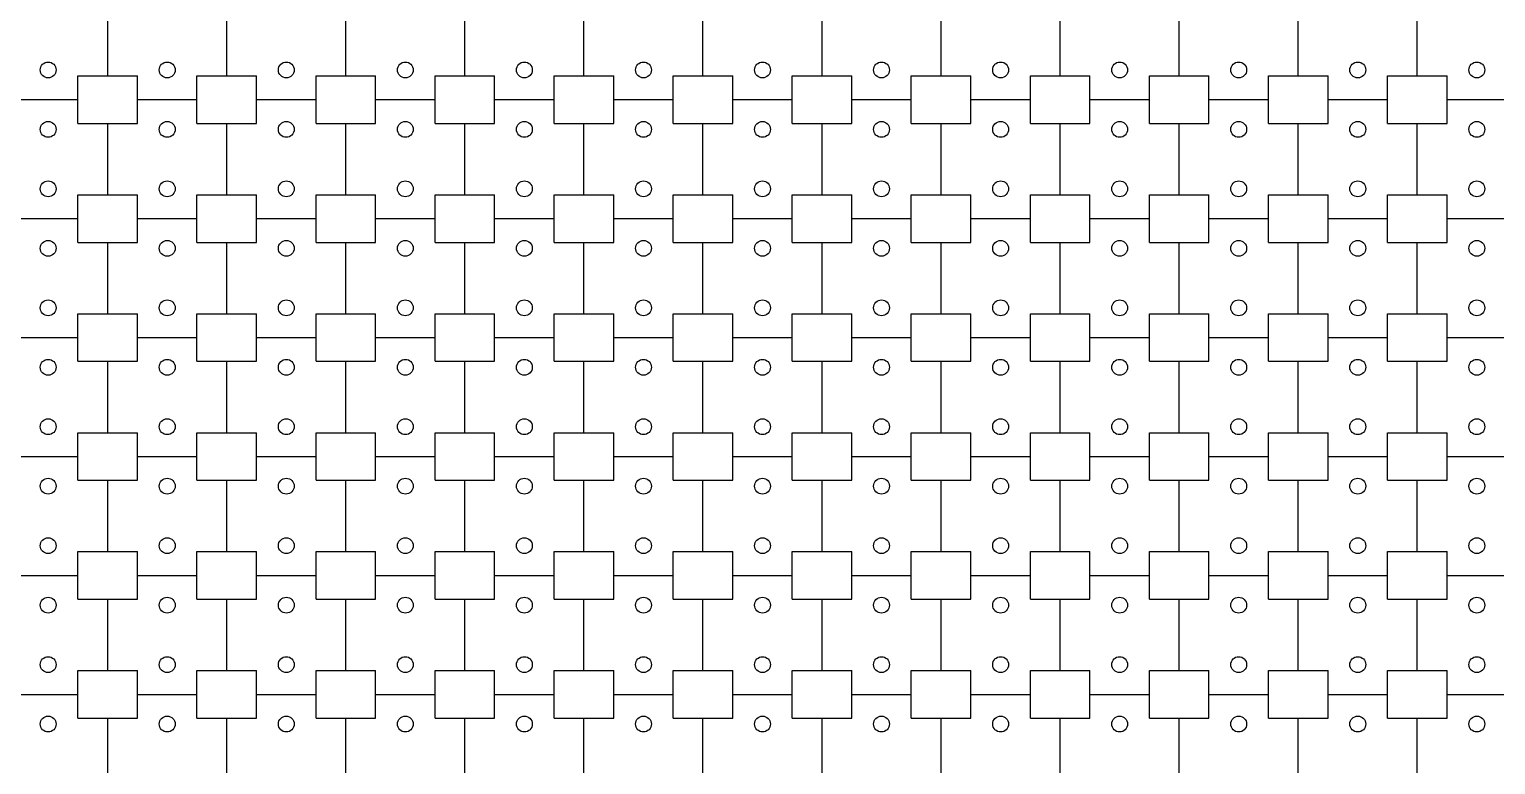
# Model space of a CAD drawing. Header units: millimetres. Extents: x 0 to 1500, y 0 to 750.
# Drawn here: x 370.2 to 739.8, y 372.2 to 557.8 of the extents above; entities that cross this region are included whole.
import ezdxf

# ---------------------------------------------------------------- set-up
doc = ezdxf.new("R2010")
doc.units = ezdxf.units.MM

msp = doc.modelspace()

# ---------------------------------------------------------------- linework, layer by layer
at = {"color": 7}
for p, q in [((390, 555), (390, 564)), ((420, 555), (420, 564)), ((450, 555), (450, 564)), ((480, 555), (480, 564)), ((510, 555), (510, 564)), ((540, 555), (540, 564)), ((570, 555), (570, 564)), ((600, 555), (600, 564)), ((630, 555), (630, 564)), ((660, 555), (660, 564)), ((690, 555), (690, 564)), ((720, 555), (720, 564)), ((390, 546), (390, 555)), ((420, 546), (420, 555)), ((450, 546), (450, 555)), ((480, 546), (480, 555)), ((510, 546), (510, 555)), ((540, 546), (540, 555)), ((570, 546), (570, 555)), ((600, 546), (600, 555)), ((630, 546), (630, 555)), ((660, 546), (660, 555)), ((690, 546), (690, 555)), ((720, 546), (720, 555)), ((382.5, 540), (382.5, 546)), ((382.5, 546), (390, 546)), ((390, 546), (397.5, 546)), ((397.5, 540), (397.5, 546)), ((412.5, 540), (412.5, 546)), ((412.5, 546), (420, 546)), ((420, 546), (427.5, 546)), ((427.5, 540), (427.5, 546)), ((442.5, 540), (442.5, 546)), ((442.5, 546), (450, 546)), ((450, 546), (457.5, 546)), ((457.5, 540), (457.5, 546)), ((472.5, 540), (472.5, 546)), ((472.5, 546), (480, 546)), ((480, 546), (487.5, 546)), ((487.5, 540), (487.5, 546)), ((502.5, 540), (502.5, 546)), ((502.5, 546), (510, 546)), ((510, 546), (517.5, 546)), ((517.5, 540), (517.5, 546)), ((532.5, 540), (532.5, 546)), ((532.5, 546), (540, 546)), ((540, 546), (547.5, 546)), ((547.5, 540), (547.5, 546)), ((562.5, 540), (562.5, 546)), ((562.5, 546), (570, 546)), ((570, 546), (577.5, 546)), ((577.5, 540), (577.5, 546)), ((592.5, 540), (592.5, 546)), ((592.5, 546), (600, 546)), ((600, 546), (607.5, 546)), ((607.5, 540), (607.5, 546)), ((622.5, 540), (622.5, 546)), ((622.5, 546), (630, 546)), ((630, 546), (637.5, 546)), ((637.5, 540), (637.5, 546)), ((652.5, 540), (652.5, 546)), ((652.5, 546), (660, 546)), ((660, 546), (667.5, 546)), ((667.5, 540), (667.5, 546)), ((682.5, 540), (682.5, 546)), ((682.5, 546), (690, 546)), ((690, 546), (697.5, 546)), ((697.5, 540), (697.5, 546)), ((712.5, 540), (712.5, 546)), ((712.5, 546), (720, 546)), ((720, 546), (727.5, 546)), ((727.5, 540), (727.5, 546)), ((367.5, 540), (375, 540)), ((375, 540), (382.5, 540)), ((382.5, 534), (382.5, 540)), ((397.5, 534), (397.5, 540)), ((397.5, 540), (405, 540)), ((405, 540), (412.5, 540)), ((412.5, 534), (412.5, 540)), ((427.5, 534), (427.5, 540)), ((427.5, 540), (435, 540)), ((435, 540), (442.5, 540)), ((442.5, 534), (442.5, 540)), ((457.5, 534), (457.5, 540)), ((457.5, 540), (465, 540)), ((465, 540), (472.5, 540)), ((472.5, 534), (472.5, 540)), ((487.5, 534), (487.5, 540)), ((487.5, 540), (495, 540)), ((495, 540), (502.5, 540)), ((502.5, 534), (502.5, 540)), ((517.5, 534), (517.5, 540)), ((517.5, 540), (525, 540)), ((525, 540), (532.5, 540)), ((532.5, 534), (532.5, 540)), ((547.5, 534), (547.5, 540)), ((547.5, 540), (555, 540)), ((555, 540), (562.5, 540)), ((562.5, 534), (562.5, 540)), ((577.5, 534), (577.5, 540)), ((577.5, 540), (585, 540)), ((585, 540), (592.5, 540)), ((592.5, 534), (592.5, 540)), ((607.5, 534), (607.5, 540)), ((607.5, 540), (615, 540)), ((615, 540), (622.5, 540)), ((622.5, 534), (622.5, 540)), ((637.5, 534), (637.5, 540)), ((637.5, 540), (645, 540)), ((645, 540), (652.5, 540)), ((652.5, 534), (652.5, 540)), ((667.5, 534), (667.5, 540)), ((667.5, 540), (675, 540)), ((675, 540), (682.5, 540)), ((682.5, 534), (682.5, 540)), ((697.5, 534), (697.5, 540)), ((697.5, 540), (705, 540)), ((705, 540), (712.5, 540)), ((712.5, 534), (712.5, 540)), ((727.5, 534), (727.5, 540)), ((727.5, 540), (735, 540)), ((735, 540), (742.5, 540)), ((382.5, 534), (390, 534)), ((390, 525), (390, 534)), ((390, 534), (397.5, 534)), ((412.5, 534), (420, 534)), ((420, 525), (420, 534)), ((420, 534), (427.5, 534)), ((442.5, 534), (450, 534)), ((450, 525), (450, 534)), ((450, 534), (457.5, 534)), ((472.5, 534), (480, 534)), ((480, 525), (480, 534)), ((480, 534), (487.5, 534)), ((502.5, 534), (510, 534)), ((510, 525), (510, 534)), ((510, 534), (517.5, 534)), ((532.5, 534), (540, 534)), ((540, 525), (540, 534)), ((540, 534), (547.5, 534)), ((562.5, 534), (570, 534)), ((570, 525), (570, 534)), ((570, 534), (577.5, 534)), ((592.5, 534), (600, 534)), ((600, 525), (600, 534)), ((600, 534), (607.5, 534)), ((622.5, 534), (630, 534)), ((630, 525), (630, 534)), ((630, 534), (637.5, 534)), ((652.5, 534), (660, 534)), ((660, 525), (660, 534)), ((660, 534), (667.5, 534)), ((682.5, 534), (690, 534)), ((690, 525), (690, 534)), ((690, 534), (697.5, 534)), ((712.5, 534), (720, 534)), ((720, 525), (720, 534)), ((720, 534), (727.5, 534)), ((390, 516), (390, 525)), ((420, 516), (420, 525)), ((450, 516), (450, 525)), ((480, 516), (480, 525)), ((510, 516), (510, 525)), ((540, 516), (540, 525)), ((570, 516), (570, 525)), ((600, 516), (600, 525)), ((630, 516), (630, 525)), ((660, 516), (660, 525)), ((690, 516), (690, 525)), ((720, 516), (720, 525)), ((382.5, 510), (382.5, 516)), ((382.5, 516), (390, 516)), ((390, 516), (397.5, 516)), ((397.5, 510), (397.5, 516)), ((412.5, 510), (412.5, 516)), ((412.5, 516), (420, 516)), ((420, 516), (427.5, 516)), ((427.5, 510), (427.5, 516)), ((442.5, 510), (442.5, 516)), ((442.5, 516), (450, 516)), ((450, 516), (457.5, 516)), ((457.5, 510), (457.5, 516)), ((472.5, 510), (472.5, 516)), ((472.5, 516), (480, 516)), ((480, 516), (487.5, 516)), ((487.5, 510), (487.5, 516)), ((502.5, 510), (502.5, 516)), ((502.5, 516), (510, 516)), ((510, 516), (517.5, 516)), ((517.5, 510), (517.5, 516)), ((532.5, 510), (532.5, 516)), ((532.5, 516), (540, 516)), ((540, 516), (547.5, 516)), ((547.5, 510), (547.5, 516)), ((562.5, 510), (562.5, 516)), ((562.5, 516), (570, 516)), ((570, 516), (577.5, 516)), ((577.5, 510), (577.5, 516)), ((592.5, 510), (592.5, 516)), ((592.5, 516), (600, 516)), ((600, 516), (607.5, 516)), ((607.5, 510), (607.5, 516)), ((622.5, 510), (622.5, 516)), ((622.5, 516), (630, 516)), ((630, 516), (637.5, 516)), ((637.5, 510), (637.5, 516)), ((652.5, 510), (652.5, 516)), ((652.5, 516), (660, 516)), ((660, 516), (667.5, 516)), ((667.5, 510), (667.5, 516)), ((682.5, 510), (682.5, 516)), ((682.5, 516), (690, 516)), ((690, 516), (697.5, 516)), ((697.5, 510), (697.5, 516)), ((712.5, 510), (712.5, 516)), ((712.5, 516), (720, 516)), ((720, 516), (727.5, 516)), ((727.5, 510), (727.5, 516)), ((367.5, 510), (375, 510)), ((375, 510), (382.5, 510)), ((382.5, 504), (382.5, 510)), ((397.5, 504), (397.5, 510)), ((397.5, 510), (405, 510)), ((405, 510), (412.5, 510)), ((412.5, 504), (412.5, 510)), ((427.5, 504), (427.5, 510)), ((427.5, 510), (435, 510)), ((435, 510), (442.5, 510)), ((442.5, 504), (442.5, 510)), ((457.5, 504), (457.5, 510)), ((457.5, 510), (465, 510)), ((465, 510), (472.5, 510)), ((472.5, 504), (472.5, 510)), ((487.5, 504), (487.5, 510)), ((487.5, 510), (495, 510)), ((495, 510), (502.5, 510)), ((502.5, 504), (502.5, 510)), ((517.5, 504), (517.5, 510)), ((517.5, 510), (525, 510)), ((525, 510), (532.5, 510)), ((532.5, 504), (532.5, 510)), ((547.5, 504), (547.5, 510)), ((547.5, 510), (555, 510)), ((555, 510), (562.5, 510)), ((562.5, 504), (562.5, 510)), ((577.5, 504), (577.5, 510)), ((577.5, 510), (585, 510)), ((585, 510), (592.5, 510)), ((592.5, 504), (592.5, 510)), ((607.5, 504), (607.5, 510)), ((607.5, 510), (615, 510)), ((615, 510), (622.5, 510)), ((622.5, 504), (622.5, 510)), ((637.5, 504), (637.5, 510)), ((637.5, 510), (645, 510)), ((645, 510), (652.5, 510)), ((652.5, 504), (652.5, 510)), ((667.5, 504), (667.5, 510)), ((667.5, 510), (675, 510)), ((675, 510), (682.5, 510)), ((682.5, 504), (682.5, 510)), ((697.5, 504), (697.5, 510)), ((697.5, 510), (705, 510)), ((705, 510), (712.5, 510)), ((712.5, 504), (712.5, 510)), ((727.5, 504), (727.5, 510)), ((727.5, 510), (735, 510)), ((735, 510), (742.5, 510)), ((382.5, 504), (390, 504)), ((390, 495), (390, 504)), ((390, 504), (397.5, 504)), ((412.5, 504), (420, 504)), ((420, 495), (420, 504)), ((420, 504), (427.5, 504)), ((442.5, 504), (450, 504)), ((450, 495), (450, 504)), ((450, 504), (457.5, 504)), ((472.5, 504), (480, 504)), ((480, 495), (480, 504)), ((480, 504), (487.5, 504)), ((502.5, 504), (510, 504)), ((510, 495), (510, 504)), ((510, 504), (517.5, 504)), ((532.5, 504), (540, 504)), ((540, 495), (540, 504)), ((540, 504), (547.5, 504)), ((562.5, 504), (570, 504)), ((570, 495), (570, 504)), ((570, 504), (577.5, 504)), ((592.5, 504), (600, 504)), ((600, 495), (600, 504)), ((600, 504), (607.5, 504)), ((622.5, 504), (630, 504)), ((630, 495), (630, 504)), ((630, 504), (637.5, 504)), ((652.5, 504), (660, 504)), ((660, 495), (660, 504)), ((660, 504), (667.5, 504)), ((682.5, 504), (690, 504)), ((690, 495), (690, 504)), ((690, 504), (697.5, 504)), ((712.5, 504), (720, 504)), ((720, 495), (720, 504)), ((720, 504), (727.5, 504)), ((390, 486), (390, 495)), ((420, 486), (420, 495)), ((450, 486), (450, 495)), ((480, 486), (480, 495)), ((510, 486), (510, 495)), ((540, 486), (540, 495)), ((570, 486), (570, 495)), ((600, 486), (600, 495)), ((630, 486), (630, 495)), ((660, 486), (660, 495)), ((690, 486), (690, 495)), ((720, 486), (720, 495)), ((382.5, 480), (382.5, 486)), ((382.5, 486), (390, 486)), ((390, 486), (397.5, 486)), ((397.5, 480), (397.5, 486)), ((412.5, 480), (412.5, 486)), ((412.5, 486), (420, 486)), ((420, 486), (427.5, 486)), ((427.5, 480), (427.5, 486)), ((442.5, 480), (442.5, 486)), ((442.5, 486), (450, 486)), ((450, 486), (457.5, 486)), ((457.5, 480), (457.5, 486)), ((472.5, 480), (472.5, 486)), ((472.5, 486), (480, 486)), ((480, 486), (487.5, 486)), ((487.5, 480), (487.5, 486)), ((502.5, 480), (502.5, 486)), ((502.5, 486), (510, 486)), ((510, 486), (517.5, 486)), ((517.5, 480), (517.5, 486)), ((532.5, 480), (532.5, 486)), ((532.5, 486), (540, 486)), ((540, 486), (547.5, 486)), ((547.5, 480), (547.5, 486)), ((562.5, 480), (562.5, 486)), ((562.5, 486), (570, 486)), ((570, 486), (577.5, 486)), ((577.5, 480), (577.5, 486)), ((592.5, 480), (592.5, 486)), ((592.5, 486), (600, 486)), ((600, 486), (607.5, 486)), ((607.5, 480), (607.5, 486)), ((622.5, 480), (622.5, 486)), ((622.5, 486), (630, 486)), ((630, 486), (637.5, 486)), ((637.5, 480), (637.5, 486)), ((652.5, 480), (652.5, 486)), ((652.5, 486), (660, 486)), ((660, 486), (667.5, 486)), ((667.5, 480), (667.5, 486)), ((682.5, 480), (682.5, 486)), ((682.5, 486), (690, 486)), ((690, 486), (697.5, 486)), ((697.5, 480), (697.5, 486)), ((712.5, 480), (712.5, 486)), ((712.5, 486), (720, 486)), ((720, 486), (727.5, 486)), ((727.5, 480), (727.5, 486)), ((367.5, 480), (375, 480)), ((375, 480), (382.5, 480)), ((382.5, 474), (382.5, 480)), ((397.5, 474), (397.5, 480)), ((397.5, 480), (405, 480)), ((405, 480), (412.5, 480)), ((412.5, 474), (412.5, 480)), ((427.5, 474), (427.5, 480)), ((427.5, 480), (435, 480)), ((435, 480), (442.5, 480)), ((442.5, 474), (442.5, 480)), ((457.5, 474), (457.5, 480)), ((457.5, 480), (465, 480)), ((465, 480), (472.5, 480)), ((472.5, 474), (472.5, 480)), ((487.5, 474), (487.5, 480)), ((487.5, 480), (495, 480)), ((495, 480), (502.5, 480)), ((502.5, 474), (502.5, 480)), ((517.5, 474), (517.5, 480)), ((517.5, 480), (525, 480)), ((525, 480), (532.5, 480)), ((532.5, 474), (532.5, 480)), ((547.5, 474), (547.5, 480)), ((547.5, 480), (555, 480)), ((555, 480), (562.5, 480)), ((562.5, 474), (562.5, 480)), ((577.5, 474), (577.5, 480)), ((577.5, 480), (585, 480)), ((585, 480), (592.5, 480)), ((592.5, 474), (592.5, 480)), ((607.5, 474), (607.5, 480)), ((607.5, 480), (615, 480)), ((615, 480), (622.5, 480)), ((622.5, 474), (622.5, 480)), ((637.5, 474), (637.5, 480)), ((637.5, 480), (645, 480)), ((645, 480), (652.5, 480)), ((652.5, 474), (652.5, 480)), ((667.5, 474), (667.5, 480)), ((667.5, 480), (675, 480)), ((675, 480), (682.5, 480)), ((682.5, 474), (682.5, 480)), ((697.5, 474), (697.5, 480)), ((697.5, 480), (705, 480)), ((705, 480), (712.5, 480)), ((712.5, 474), (712.5, 480)), ((727.5, 474), (727.5, 480)), ((727.5, 480), (735, 480)), ((735, 480), (742.5, 480)), ((382.5, 474), (390, 474)), ((390, 465), (390, 474)), ((390, 474), (397.5, 474)), ((412.5, 474), (420, 474)), ((420, 465), (420, 474)), ((420, 474), (427.5, 474)), ((442.5, 474), (450, 474)), ((450, 465), (450, 474)), ((450, 474), (457.5, 474)), ((472.5, 474), (480, 474)), ((480, 465), (480, 474)), ((480, 474), (487.5, 474)), ((502.5, 474), (510, 474)), ((510, 465), (510, 474)), ((510, 474), (517.5, 474)), ((532.5, 474), (540, 474)), ((540, 465), (540, 474)), ((540, 474), (547.5, 474)), ((562.5, 474), (570, 474)), ((570, 465), (570, 474)), ((570, 474), (577.5, 474)), ((592.5, 474), (600, 474)), ((600, 465), (600, 474)), ((600, 474), (607.5, 474)), ((622.5, 474), (630, 474)), ((630, 465), (630, 474)), ((630, 474), (637.5, 474)), ((652.5, 474), (660, 474)), ((660, 465), (660, 474)), ((660, 474), (667.5, 474)), ((682.5, 474), (690, 474)), ((690, 465), (690, 474)), ((690, 474), (697.5, 474)), ((712.5, 474), (720, 474)), ((720, 465), (720, 474)), ((720, 474), (727.5, 474)), ((390, 456), (390, 465)), ((420, 456), (420, 465)), ((450, 456), (450, 465)), ((480, 456), (480, 465)), ((510, 456), (510, 465)), ((540, 456), (540, 465)), ((570, 456), (570, 465)), ((600, 456), (600, 465)), ((630, 456), (630, 465)), ((660, 456), (660, 465)), ((690, 456), (690, 465)), ((720, 456), (720, 465)), ((382.5, 450), (382.5, 456)), ((382.5, 456), (390, 456)), ((390, 456), (397.5, 456)), ((397.5, 450), (397.5, 456)), ((412.5, 450), (412.5, 456)), ((412.5, 456), (420, 456)), ((420, 456), (427.5, 456)), ((427.5, 450), (427.5, 456)), ((442.5, 450), (442.5, 456)), ((442.5, 456), (450, 456)), ((450, 456), (457.5, 456)), ((457.5, 450), (457.5, 456)), ((472.5, 450), (472.5, 456)), ((472.5, 456), (480, 456)), ((480, 456), (487.5, 456)), ((487.5, 450), (487.5, 456)), ((502.5, 450), (502.5, 456)), ((502.5, 456), (510, 456)), ((510, 456), (517.5, 456)), ((517.5, 450), (517.5, 456)), ((532.5, 450), (532.5, 456)), ((532.5, 456), (540, 456)), ((540, 456), (547.5, 456)), ((547.5, 450), (547.5, 456)), ((562.5, 450), (562.5, 456)), ((562.5, 456), (570, 456)), ((570, 456), (577.5, 456)), ((577.5, 450), (577.5, 456)), ((592.5, 450), (592.5, 456)), ((592.5, 456), (600, 456)), ((600, 456), (607.5, 456)), ((607.5, 450), (607.5, 456)), ((622.5, 450), (622.5, 456)), ((622.5, 456), (630, 456)), ((630, 456), (637.5, 456)), ((637.5, 450), (637.5, 456)), ((652.5, 450), (652.5, 456)), ((652.5, 456), (660, 456)), ((660, 456), (667.5, 456)), ((667.5, 450), (667.5, 456)), ((682.5, 450), (682.5, 456)), ((682.5, 456), (690, 456)), ((690, 456), (697.5, 456)), ((697.5, 450), (697.5, 456)), ((712.5, 450), (712.5, 456)), ((712.5, 456), (720, 456)), ((720, 456), (727.5, 456)), ((727.5, 450), (727.5, 456)), ((367.5, 450), (375, 450)), ((375, 450), (382.5, 450)), ((382.5, 444), (382.5, 450)), ((397.5, 444), (397.5, 450)), ((397.5, 450), (405, 450)), ((405, 450), (412.5, 450)), ((412.5, 444), (412.5, 450)), ((427.5, 444), (427.5, 450)), ((427.5, 450), (435, 450)), ((435, 450), (442.5, 450)), ((442.5, 444), (442.5, 450)), ((457.5, 444), (457.5, 450)), ((457.5, 450), (465, 450)), ((465, 450), (472.5, 450)), ((472.5, 444), (472.5, 450)), ((487.5, 444), (487.5, 450)), ((487.5, 450), (495, 450)), ((495, 450), (502.5, 450)), ((502.5, 444), (502.5, 450)), ((517.5, 444), (517.5, 450)), ((517.5, 450), (525, 450)), ((525, 450), (532.5, 450)), ((532.5, 444), (532.5, 450)), ((547.5, 444), (547.5, 450)), ((547.5, 450), (555, 450)), ((555, 450), (562.5, 450)), ((562.5, 444), (562.5, 450)), ((577.5, 444), (577.5, 450)), ((577.5, 450), (585, 450)), ((585, 450), (592.5, 450)), ((592.5, 444), (592.5, 450)), ((607.5, 444), (607.5, 450)), ((607.5, 450), (615, 450)), ((615, 450), (622.5, 450)), ((622.5, 444), (622.5, 450)), ((637.5, 444), (637.5, 450)), ((637.5, 450), (645, 450)), ((645, 450), (652.5, 450)), ((652.5, 444), (652.5, 450)), ((667.5, 444), (667.5, 450)), ((667.5, 450), (675, 450)), ((675, 450), (682.5, 450)), ((682.5, 444), (682.5, 450)), ((697.5, 444), (697.5, 450)), ((697.5, 450), (705, 450)), ((705, 450), (712.5, 450)), ((712.5, 444), (712.5, 450)), ((727.5, 444), (727.5, 450)), ((727.5, 450), (735, 450)), ((735, 450), (742.5, 450)), ((382.5, 444), (390, 444)), ((390, 435), (390, 444)), ((390, 444), (397.5, 444)), ((412.5, 444), (420, 444)), ((420, 435), (420, 444)), ((420, 444), (427.5, 444)), ((442.5, 444), (450, 444)), ((450, 435), (450, 444)), ((450, 444), (457.5, 444)), ((472.5, 444), (480, 444)), ((480, 435), (480, 444)), ((480, 444), (487.5, 444)), ((502.5, 444), (510, 444)), ((510, 435), (510, 444)), ((510, 444), (517.5, 444)), ((532.5, 444), (540, 444)), ((540, 435), (540, 444)), ((540, 444), (547.5, 444)), ((562.5, 444), (570, 444)), ((570, 435), (570, 444)), ((570, 444), (577.5, 444)), ((592.5, 444), (600, 444)), ((600, 435), (600, 444)), ((600, 444), (607.5, 444)), ((622.5, 444), (630, 444)), ((630, 435), (630, 444)), ((630, 444), (637.5, 444)), ((652.5, 444), (660, 444)), ((660, 435), (660, 444)), ((660, 444), (667.5, 444)), ((682.5, 444), (690, 444)), ((690, 435), (690, 444)), ((690, 444), (697.5, 444)), ((712.5, 444), (720, 444)), ((720, 435), (720, 444)), ((720, 444), (727.5, 444)), ((390, 426), (390, 435)), ((420, 426), (420, 435)), ((450, 426), (450, 435)), ((480, 426), (480, 435)), ((510, 426), (510, 435)), ((540, 426), (540, 435)), ((570, 426), (570, 435)), ((600, 426), (600, 435)), ((630, 426), (630, 435)), ((660, 426), (660, 435)), ((690, 426), (690, 435)), ((720, 426), (720, 435)), ((382.5, 420), (382.5, 426)), ((382.5, 426), (390, 426)), ((390, 426), (397.5, 426)), ((397.5, 420), (397.5, 426)), ((412.5, 420), (412.5, 426)), ((412.5, 426), (420, 426)), ((420, 426), (427.5, 426)), ((427.5, 420), (427.5, 426)), ((442.5, 420), (442.5, 426)), ((442.5, 426), (450, 426)), ((450, 426), (457.5, 426)), ((457.5, 420), (457.5, 426)), ((472.5, 420), (472.5, 426)), ((472.5, 426), (480, 426)), ((480, 426), (487.5, 426)), ((487.5, 420), (487.5, 426)), ((502.5, 420), (502.5, 426)), ((502.5, 426), (510, 426)), ((510, 426), (517.5, 426)), ((517.5, 420), (517.5, 426)), ((532.5, 420), (532.5, 426)), ((532.5, 426), (540, 426)), ((540, 426), (547.5, 426)), ((547.5, 420), (547.5, 426)), ((562.5, 420), (562.5, 426)), ((562.5, 426), (570, 426)), ((570, 426), (577.5, 426)), ((577.5, 420), (577.5, 426)), ((592.5, 420), (592.5, 426)), ((592.5, 426), (600, 426)), ((600, 426), (607.5, 426)), ((607.5, 420), (607.5, 426)), ((622.5, 420), (622.5, 426)), ((622.5, 426), (630, 426)), ((630, 426), (637.5, 426)), ((637.5, 420), (637.5, 426)), ((652.5, 420), (652.5, 426)), ((652.5, 426), (660, 426)), ((660, 426), (667.5, 426)), ((667.5, 420), (667.5, 426)), ((682.5, 420), (682.5, 426)), ((682.5, 426), (690, 426)), ((690, 426), (697.5, 426)), ((697.5, 420), (697.5, 426)), ((712.5, 420), (712.5, 426)), ((712.5, 426), (720, 426)), ((720, 426), (727.5, 426)), ((727.5, 420), (727.5, 426)), ((367.5, 420), (375, 420)), ((375, 420), (382.5, 420)), ((382.5, 414), (382.5, 420)), ((397.5, 414), (397.5, 420)), ((397.5, 420), (405, 420)), ((405, 420), (412.5, 420)), ((412.5, 414), (412.5, 420)), ((427.5, 414), (427.5, 420)), ((427.5, 420), (435, 420)), ((435, 420), (442.5, 420)), ((442.5, 414), (442.5, 420)), ((457.5, 414), (457.5, 420)), ((457.5, 420), (465, 420)), ((465, 420), (472.5, 420)), ((472.5, 414), (472.5, 420)), ((487.5, 414), (487.5, 420)), ((487.5, 420), (495, 420)), ((495, 420), (502.5, 420)), ((502.5, 414), (502.5, 420)), ((517.5, 414), (517.5, 420)), ((517.5, 420), (525, 420)), ((525, 420), (532.5, 420)), ((532.5, 414), (532.5, 420)), ((547.5, 414), (547.5, 420)), ((547.5, 420), (555, 420)), ((555, 420), (562.5, 420)), ((562.5, 414), (562.5, 420)), ((577.5, 414), (577.5, 420)), ((577.5, 420), (585, 420)), ((585, 420), (592.5, 420)), ((592.5, 414), (592.5, 420)), ((607.5, 414), (607.5, 420)), ((607.5, 420), (615, 420)), ((615, 420), (622.5, 420)), ((622.5, 414), (622.5, 420)), ((637.5, 414), (637.5, 420)), ((637.5, 420), (645, 420)), ((645, 420), (652.5, 420)), ((652.5, 414), (652.5, 420)), ((667.5, 414), (667.5, 420)), ((667.5, 420), (675, 420)), ((675, 420), (682.5, 420)), ((682.5, 414), (682.5, 420)), ((697.5, 414), (697.5, 420)), ((697.5, 420), (705, 420)), ((705, 420), (712.5, 420)), ((712.5, 414), (712.5, 420)), ((727.5, 414), (727.5, 420)), ((727.5, 420), (735, 420)), ((735, 420), (742.5, 420)), ((382.5, 414), (390, 414)), ((390, 405), (390, 414)), ((390, 414), (397.5, 414)), ((412.5, 414), (420, 414)), ((420, 405), (420, 414)), ((420, 414), (427.5, 414)), ((442.5, 414), (450, 414)), ((450, 405), (450, 414)), ((450, 414), (457.5, 414)), ((472.5, 414), (480, 414)), ((480, 405), (480, 414)), ((480, 414), (487.5, 414)), ((502.5, 414), (510, 414)), ((510, 405), (510, 414)), ((510, 414), (517.5, 414)), ((532.5, 414), (540, 414)), ((540, 405), (540, 414)), ((540, 414), (547.5, 414)), ((562.5, 414), (570, 414)), ((570, 405), (570, 414)), ((570, 414), (577.5, 414)), ((592.5, 414), (600, 414)), ((600, 405), (600, 414)), ((600, 414), (607.5, 414)), ((622.5, 414), (630, 414)), ((630, 405), (630, 414)), ((630, 414), (637.5, 414)), ((652.5, 414), (660, 414)), ((660, 405), (660, 414)), ((660, 414), (667.5, 414)), ((682.5, 414), (690, 414)), ((690, 405), (690, 414)), ((690, 414), (697.5, 414)), ((712.5, 414), (720, 414)), ((720, 405), (720, 414)), ((720, 414), (727.5, 414)), ((390, 396), (390, 405)), ((420, 396), (420, 405)), ((450, 396), (450, 405)), ((480, 396), (480, 405)), ((510, 396), (510, 405)), ((540, 396), (540, 405)), ((570, 396), (570, 405)), ((600, 396), (600, 405)), ((630, 396), (630, 405)), ((660, 396), (660, 405)), ((690, 396), (690, 405)), ((720, 396), (720, 405)), ((382.5, 390), (382.5, 396)), ((382.5, 396), (390, 396)), ((390, 396), (397.5, 396)), ((397.5, 390), (397.5, 396)), ((412.5, 390), (412.5, 396)), ((412.5, 396), (420, 396)), ((420, 396), (427.5, 396)), ((427.5, 390), (427.5, 396)), ((442.5, 390), (442.5, 396)), ((442.5, 396), (450, 396)), ((450, 396), (457.5, 396)), ((457.5, 390), (457.5, 396)), ((472.5, 390), (472.5, 396)), ((472.5, 396), (480, 396)), ((480, 396), (487.5, 396)), ((487.5, 390), (487.5, 396)), ((502.5, 390), (502.5, 396)), ((502.5, 396), (510, 396)), ((510, 396), (517.5, 396)), ((517.5, 390), (517.5, 396)), ((532.5, 390), (532.5, 396)), ((532.5, 396), (540, 396)), ((540, 396), (547.5, 396)), ((547.5, 390), (547.5, 396)), ((562.5, 390), (562.5, 396)), ((562.5, 396), (570, 396)), ((570, 396), (577.5, 396)), ((577.5, 390), (577.5, 396)), ((592.5, 390), (592.5, 396)), ((592.5, 396), (600, 396)), ((600, 396), (607.5, 396)), ((607.5, 390), (607.5, 396)), ((622.5, 390), (622.5, 396)), ((622.5, 396), (630, 396)), ((630, 396), (637.5, 396)), ((637.5, 390), (637.5, 396)), ((652.5, 390), (652.5, 396)), ((652.5, 396), (660, 396)), ((660, 396), (667.5, 396)), ((667.5, 390), (667.5, 396)), ((682.5, 390), (682.5, 396)), ((682.5, 396), (690, 396)), ((690, 396), (697.5, 396)), ((697.5, 390), (697.5, 396)), ((712.5, 390), (712.5, 396)), ((712.5, 396), (720, 396)), ((720, 396), (727.5, 396)), ((727.5, 390), (727.5, 396)), ((367.5, 390), (375, 390)), ((375, 390), (382.5, 390)), ((382.5, 384), (382.5, 390)), ((397.5, 384), (397.5, 390)), ((397.5, 390), (405, 390)), ((405, 390), (412.5, 390)), ((412.5, 384), (412.5, 390)), ((427.5, 384), (427.5, 390)), ((427.5, 390), (435, 390)), ((435, 390), (442.5, 390)), ((442.5, 384), (442.5, 390)), ((457.5, 384), (457.5, 390)), ((457.5, 390), (465, 390)), ((465, 390), (472.5, 390)), ((472.5, 384), (472.5, 390)), ((487.5, 384), (487.5, 390)), ((487.5, 390), (495, 390)), ((495, 390), (502.5, 390)), ((502.5, 384), (502.5, 390)), ((517.5, 384), (517.5, 390)), ((517.5, 390), (525, 390)), ((525, 390), (532.5, 390)), ((532.5, 384), (532.5, 390)), ((547.5, 384), (547.5, 390)), ((547.5, 390), (555, 390)), ((555, 390), (562.5, 390)), ((562.5, 384), (562.5, 390)), ((577.5, 384), (577.5, 390)), ((577.5, 390), (585, 390)), ((585, 390), (592.5, 390)), ((592.5, 384), (592.5, 390)), ((607.5, 384), (607.5, 390)), ((607.5, 390), (615, 390)), ((615, 390), (622.5, 390)), ((622.5, 384), (622.5, 390)), ((637.5, 384), (637.5, 390)), ((637.5, 390), (645, 390)), ((645, 390), (652.5, 390)), ((652.5, 384), (652.5, 390)), ((667.5, 384), (667.5, 390)), ((667.5, 390), (675, 390)), ((675, 390), (682.5, 390)), ((682.5, 384), (682.5, 390)), ((697.5, 384), (697.5, 390)), ((697.5, 390), (705, 390)), ((705, 390), (712.5, 390)), ((712.5, 384), (712.5, 390)), ((727.5, 384), (727.5, 390)), ((727.5, 390), (735, 390)), ((735, 390), (742.5, 390)), ((382.5, 384), (390, 384)), ((390, 375), (390, 384)), ((390, 384), (397.5, 384)), ((412.5, 384), (420, 384)), ((420, 375), (420, 384)), ((420, 384), (427.5, 384)), ((442.5, 384), (450, 384)), ((450, 375), (450, 384)), ((450, 384), (457.5, 384)), ((472.5, 384), (480, 384)), ((480, 375), (480, 384)), ((480, 384), (487.5, 384)), ((502.5, 384), (510, 384)), ((510, 375), (510, 384)), ((510, 384), (517.5, 384)), ((532.5, 384), (540, 384)), ((540, 375), (540, 384)), ((540, 384), (547.5, 384)), ((562.5, 384), (570, 384)), ((570, 375), (570, 384)), ((570, 384), (577.5, 384)), ((592.5, 384), (600, 384)), ((600, 375), (600, 384)), ((600, 384), (607.5, 384)), ((622.5, 384), (630, 384)), ((630, 375), (630, 384)), ((630, 384), (637.5, 384)), ((652.5, 384), (660, 384)), ((660, 375), (660, 384)), ((660, 384), (667.5, 384)), ((682.5, 384), (690, 384)), ((690, 375), (690, 384)), ((690, 384), (697.5, 384)), ((712.5, 384), (720, 384)), ((720, 375), (720, 384)), ((720, 384), (727.5, 384)), ((390, 366), (390, 375)), ((420, 366), (420, 375)), ((450, 366), (450, 375)), ((480, 366), (480, 375)), ((510, 366), (510, 375)), ((540, 366), (540, 375)), ((570, 366), (570, 375)), ((600, 366), (600, 375)), ((630, 366), (630, 375)), ((660, 366), (660, 375)), ((690, 366), (690, 375)), ((720, 366), (720, 375))]:
    msp.add_line(p, q, dxfattribs=at)
at = {"color": 1}
for centre in [(375, 547.5), (405, 547.5), (435, 547.5), (465, 547.5), (495, 547.5), (525, 547.5), (555, 547.5), (585, 547.5), (615, 547.5), (645, 547.5), (675, 547.5), (705, 547.5), (735, 547.5), (375, 532.5), (405, 532.5), (435, 532.5), (465, 532.5), (495, 532.5), (525, 532.5), (555, 532.5), (585, 532.5), (615, 532.5), (645, 532.5), (675, 532.5), (705, 532.5), (735, 532.5), (375, 517.5), (405, 517.5), (435, 517.5), (465, 517.5), (495, 517.5), (525, 517.5), (555, 517.5), (585, 517.5), (615, 517.5), (645, 517.5), (675, 517.5), (705, 517.5), (735, 517.5), (375, 502.5), (405, 502.5), (435, 502.5), (465, 502.5), (495, 502.5), (525, 502.5), (555, 502.5), (585, 502.5), (615, 502.5), (645, 502.5), (675, 502.5), (705, 502.5), (735, 502.5), (375, 487.5), (405, 487.5), (435, 487.5), (465, 487.5), (495, 487.5), (525, 487.5), (555, 487.5), (585, 487.5), (615, 487.5), (645, 487.5), (675, 487.5), (705, 487.5), (735, 487.5), (375, 472.5), (405, 472.5), (435, 472.5), (465, 472.5), (495, 472.5), (525, 472.5), (555, 472.5), (585, 472.5), (615, 472.5), (645, 472.5), (675, 472.5), (705, 472.5), (735, 472.5), (375, 457.5), (405, 457.5), (435, 457.5), (465, 457.5), (495, 457.5), (525, 457.5), (555, 457.5), (585, 457.5), (615, 457.5), (645, 457.5), (675, 457.5), (705, 457.5), (735, 457.5), (375, 442.5), (405, 442.5), (435, 442.5), (465, 442.5), (495, 442.5), (525, 442.5), (555, 442.5), (585, 442.5), (615, 442.5), (645, 442.5), (675, 442.5), (705, 442.5), (735, 442.5), (375, 427.5), (405, 427.5), (435, 427.5), (465, 427.5), (495, 427.5), (525, 427.5), (555, 427.5), (585, 427.5), (615, 427.5), (645, 427.5), (675, 427.5), (705, 427.5), (735, 427.5), (375, 412.5), (405, 412.5), (435, 412.5), (465, 412.5), (495, 412.5), (525, 412.5), (555, 412.5), (585, 412.5), (615, 412.5), (645, 412.5), (675, 412.5), (705, 412.5), (735, 412.5), (375, 397.5), (405, 397.5), (435, 397.5), (465, 397.5), (495, 397.5), (525, 397.5), (555, 397.5), (585, 397.5), (615, 397.5), (645, 397.5), (675, 397.5), (705, 397.5), (735, 397.5), (375, 382.5), (405, 382.5), (435, 382.5), (465, 382.5), (495, 382.5), (525, 382.5), (555, 382.5), (585, 382.5), (615, 382.5), (645, 382.5), (675, 382.5), (705, 382.5), (735, 382.5)]:
    msp.add_circle(centre, 2, dxfattribs=at)

doc.saveas('drawing.dxf')
